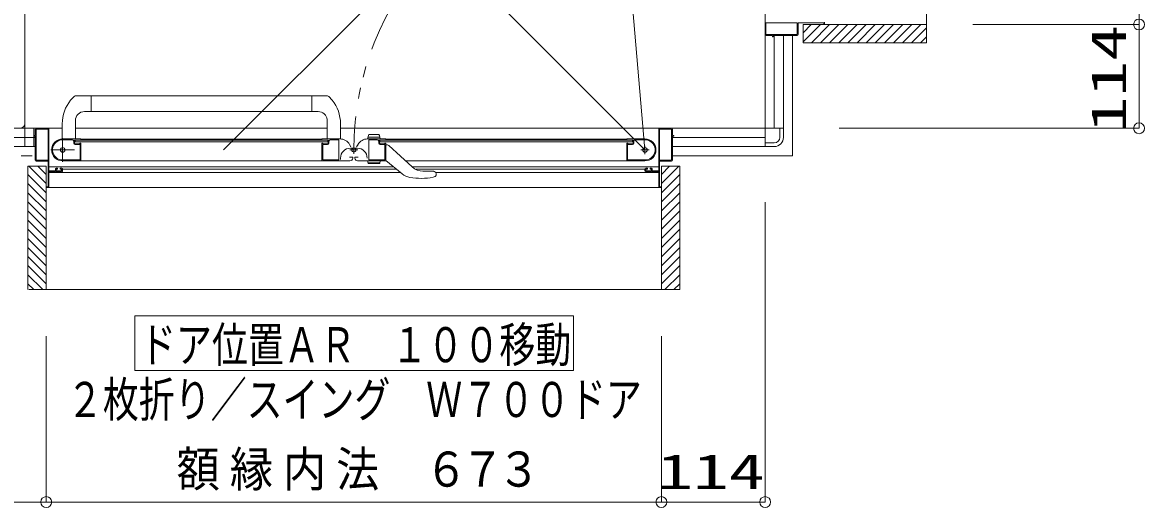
# Model space of a CAD drawing. Units: millimetres on the paper. Extents: x -305 to 305, y -152 to 152.
# Drawn here: x -194.1 to -132.7, y -0.7 to 25.9 of the extents above; entities that cross this region are included whole.
import ezdxf
from ezdxf.enums import TextEntityAlignment as Align

# ---------------------------------------------------------------- set-up
doc = ezdxf.new("R2010")
doc.units = ezdxf.units.MM
doc.linetypes.add('LONG_CHAIN', pattern=[21, 18, -1, 1, -1])
doc.linetypes.add('LONG_DOUBLE_CHAIN', pattern=[21.8, 18, -1, 0.6, -0.6, 0.6, -1])
doc.layers.add('0-0_0', color=7, linetype='Continuous', lineweight=9)
doc.layers.add('0-1_VIEW0001', color=7, linetype='Continuous', lineweight=9)
doc.styles.add('ＭＳ ゴシック', font='')
doc.styles.get('ＭＳ ゴシック').set_extended_font_data('MS Gothic')

# ---------------------------------------------------------------- blocks, each defined once
blk = doc.blocks.new('_ORIGIN')
at = {"layer": '0-0_0'}
blk.add_line((0, 0), (-1, 0), dxfattribs=at)
blk.add_circle((0, 0), 0.5, dxfattribs=at)

msp = doc.modelspace()

# ---------------------------------------------------------------- linework, layer by layer
at = {"layer": '0-1_VIEW0001'}
for p, q in [((-193.934, 76.073), (-193.934, 19.073)), ((-193.934, 74.823), (-193.934, 20.322)), ((-144.609, 65.347), (-144.609, 24.748)), ((-153.434, 45.798), (-153.434, 25.198)), ((-153.434, 19.073), (-153.434, 45.798)), ((-153.389, 25.833), (-153.389, 25.208)), ((-151.694, 25.848), (-153.374, 25.848)), ((-151.679, 25.208), (-151.679, 25.833)), ((-151.634, 25.198), (-151.634, 25.833)), ((-151.619, 25.848), (-150.249, 25.848)), ((-150.234, 25.833), (-150.234, 25.763)), ((-150.184, 25.763), (-150.184, 25.883)), ((-153.374, 25.193), (-151.694, 25.193)), ((-144.609, 25.748), (-151.359, 25.748)), ((-150.41, 25.748), (-151.359, 24.798)), ((-150.91, 25.748), (-151.359, 25.298)), ((-149.91, 25.748), (-150.909, 24.748)), ((-149.41, 25.748), (-150.409, 24.748)), ((-148.91, 25.748), (-149.909, 24.748)), ((-148.409, 25.748), (-149.409, 24.748)), ((-147.91, 25.748), (-148.909, 24.748)), ((-147.409, 25.748), (-148.409, 24.748)), ((-146.909, 25.748), (-147.909, 24.748)), ((-146.409, 25.748), (-147.409, 24.748)), ((-145.909, 25.748), (-146.909, 24.748)), ((-145.414, 25.748), (-146.414, 24.748)), ((-144.92, 25.748), (-145.919, 24.748)), ((-144.609, 25.563), (-145.425, 24.748)), ((-142.069, 25.748), (-132.983, 25.748)), ((-153.384, 25.148), (-153.049, 25.148)), ((-153.034, 25.133), (-153.034, 25.083)), ((-153.024, 25.073), (-153.004, 25.073)), ((-152.994, 25.083), (-152.994, 25.133)), ((-152.979, 25.148), (-151.684, 25.148)), ((-152.934, 20.073), (-152.934, 25.148)), ((-152.434, 25.148), (-152.434, 20.073)), ((-152.434, 20.073), (-152.434, 25.148)), ((-144.609, 25.068), (-144.93, 24.748)), ((-132.984, 20.673), (-132.984, 25.148)), ((-191.423, 21.612), (-191.238, 21.811)), ((-190.309, 21.838), (-191.169, 21.838)), ((-190.309, 21.838), (-177.374, 21.838)), ((-190.309, 20.983), (-190.309, 21.838)), ((-178.235, 20.983), (-178.235, 21.838)), ((-177.122, 21.613), (-177.305, 21.811)), ((-190.309, 20.983), (-190.664, 20.983)), ((-190.309, 20.988), (-178.235, 20.988)), ((-178.235, 20.983), (-177.88, 20.983)), ((-191.884, 20.316), (-191.887, 19.498)), ((-191.164, 20.483), (-191.164, 19.488)), ((-177.385, 20.552), (-177.385, 19.498)), ((-176.66, 20.316), (-176.657, 19.498)), ((-232.884, 20.073), (-193.309, 20.073)), ((-193.434, 19.073), (-193.434, 20.073)), ((-193.434, 19.663), (-193.434, 19.643)), ((-193.374, 19.673), (-193.424, 19.673)), ((-193.359, 20.023), (-193.359, 19.688)), ((-193.314, 20.013), (-193.314, 18.333)), ((-193.311, 20.073), (-191.885, 20.073)), ((-192.674, 20.028), (-193.299, 20.028)), ((-192.659, 18.333), (-192.659, 20.013)), ((-192.609, 17.753), (-192.609, 20.048)), ((-191.159, 20.073), (-177.385, 20.073)), ((-176.659, 20.073), (-158.559, 20.073)), ((-176.659, 20.073), (-152.434, 20.073)), ((-175.184, 19.488), (-175.132, 19.683)), ((-175.059, 19.738), (-174.608, 19.738)), ((-174.484, 19.488), (-174.536, 19.683)), ((-159.259, 17.753), (-159.259, 20.048)), ((-159.209, 18.333), (-159.209, 20.013)), ((-159.194, 20.028), (-158.569, 20.028)), ((-158.554, 20.013), (-158.554, 18.333)), ((-158.509, 20.023), (-158.509, 19.688)), ((-158.494, 19.673), (-158.444, 19.673)), ((-158.434, 19.663), (-158.434, 19.643)), ((-152.834, 20.073), (-152.434, 20.073)), ((-152.634, 20.073), (-152.634, 19.573)), ((-152.434, 20.073), (-152.434, 19.573)), ((-149.394, 20.073), (-132.984, 20.073)), ((-193.359, 19.573), (-233.434, 19.573)), ((-233.434, 19.073), (-193.359, 19.073)), ((-193.359, 19.073), (-233.434, 19.073)), ((-193.424, 19.633), (-193.374, 19.633)), ((-193.359, 19.618), (-193.359, 18.323)), ((-190.874, 19.488), (-191.859, 19.488)), ((-191.329, 19.443), (-191.859, 19.443)), ((-191.254, 19.253), (-191.254, 19.368)), ((-191.209, 19.273), (-191.209, 19.398)), ((-191.184, 19.323), (-191.184, 19.423)), ((-177.359, 19.423), (-191.184, 19.423)), ((-177.359, 19.323), (-191.184, 19.323)), ((-190.919, 19.178), (-191.179, 19.178)), ((-190.934, 19.223), (-191.159, 19.223)), ((-190.909, 18.348), (-190.909, 19.168)), ((-190.888, 19.263), (-190.894, 19.263)), ((-190.881, 19.425), (-190.867, 19.434)), ((-190.867, 19.252), (-190.881, 19.261)), ((-177.684, 19.473), (-190.859, 19.473)), ((-190.859, 19.447), (-190.859, 19.473)), ((-190.859, 18.298), (-190.859, 19.24)), ((-177.684, 19.473), (-177.684, 19.447)), ((-177.684, 18.288), (-177.684, 19.24)), ((-177.677, 19.434), (-177.663, 19.425)), ((-177.663, 19.261), (-177.677, 19.252)), ((-177.669, 19.488), (-176.683, 19.488)), ((-177.649, 19.263), (-177.655, 19.263)), ((-177.634, 19.163), (-177.634, 18.348)), ((-177.369, 19.178), (-177.619, 19.178)), ((-177.384, 19.223), (-177.609, 19.223)), ((-177.359, 19.423), (-177.359, 19.323)), ((-177.334, 19.398), (-177.334, 19.273)), ((-177.294, 19.368), (-177.294, 19.253)), ((-176.769, 19.443), (-177.219, 19.443)), ((-176.754, 18.348), (-176.754, 19.428)), ((-176.088, 19.058), (-176.163, 19.188)), ((-175.78, 19.058), (-175.705, 19.188)), ((-174.199, 19.488), (-175.186, 19.488)), ((-174.51, 19.588), (-175.157, 19.588)), ((-175.114, 18.348), (-175.114, 19.428)), ((-175.099, 19.443), (-174.649, 19.443)), ((-174.574, 19.368), (-174.574, 19.253)), ((-174.534, 19.398), (-174.534, 19.273)), ((-174.509, 19.423), (-160.684, 19.423)), ((-174.509, 19.423), (-174.509, 19.323)), ((-174.509, 19.323), (-160.684, 19.323)), ((-174.499, 19.178), (-174.249, 19.178)), ((-174.484, 19.223), (-174.259, 19.223)), ((-174.234, 19.163), (-174.234, 18.348)), ((-174.219, 19.263), (-174.213, 19.263)), ((-174.192, 19.434), (-174.206, 19.425)), ((-174.206, 19.261), (-174.192, 19.252)), ((-174.184, 19.473), (-161.009, 19.473)), ((-174.184, 19.473), (-174.184, 19.447)), ((-174.184, 19.24), (-174.184, 18.298)), ((-174.184, 19.163), (-174.093, 19.163)), ((-174.022, 19.134), (-172.734, 17.956)), ((-161.009, 19.447), (-161.009, 19.473)), ((-161.009, 18.298), (-161.009, 19.24)), ((-160.988, 19.425), (-161.002, 19.434)), ((-161.002, 19.252), (-160.988, 19.261)), ((-160.994, 19.488), (-160.009, 19.488)), ((-160.98, 19.263), (-160.974, 19.263)), ((-160.959, 18.348), (-160.959, 19.168)), ((-160.949, 19.178), (-160.689, 19.178)), ((-160.934, 19.223), (-160.709, 19.223)), ((-160.684, 19.323), (-160.684, 19.423)), ((-160.659, 19.273), (-160.659, 19.398)), ((-160.614, 19.253), (-160.614, 19.368)), ((-160.539, 19.443), (-160.009, 19.443)), ((-158.509, 19.618), (-158.509, 18.323)), ((-153.434, 19.573), (-158.509, 19.573)), ((-158.509, 19.073), (-153.434, 19.073)), ((-153.434, 19.073), (-158.509, 19.073)), ((-158.444, 19.633), (-158.494, 19.633)), ((-153.434, 19.073), (-153.434, 19.473)), ((-152.934, 19.273), (-153.434, 19.273)), ((-153.434, 19.073), (-152.934, 19.073)), ((-176.664, 18.362), (-176.664, 18.442)), ((-176.019, 18.493), (-176.169, 18.493)), ((-176.124, 18.982), (-175.744, 18.982)), ((-175.994, 18.438), (-175.994, 18.468)), ((-175.874, 18.438), (-175.874, 18.468)), ((-175.849, 18.493), (-175.699, 18.493)), ((-193.759, 11.248), (-193.759, 17.998)), ((-192.76, 17.998), (-193.759, 17.998)), ((-192.759, 17.048), (-193.709, 17.998)), ((-193.309, 18.273), (-192.674, 18.273)), ((-193.299, 18.318), (-192.674, 18.318)), ((-192.759, 17.548), (-193.209, 17.998)), ((-192.759, 11.248), (-192.759, 17.998)), ((-192.659, 18.258), (-192.659, 16.888)), ((-173.764, 17.967), (-192.609, 17.967)), ((-192.259, 17.838), (-192.259, 17.753)), ((-192.214, 17.753), (-192.214, 17.823)), ((-192.154, 17.888), (-192.209, 17.888)), ((-192.199, 17.838), (-192.154, 17.838)), ((-192.139, 17.853), (-192.139, 17.873)), ((-191.989, 17.873), (-191.989, 17.853)), ((-191.909, 17.888), (-191.974, 17.888)), ((-191.974, 17.838), (-191.929, 17.838)), ((-191.933, 18.338), (-190.919, 18.338)), ((-191.914, 17.823), (-191.914, 17.753)), ((-191.86, 18.288), (-177.684, 18.288)), ((-191.859, 17.738), (-191.859, 17.838)), ((-173.594, 17.827), (-191.859, 17.827)), ((-177.715, 18.288), (-176.145, 18.288)), ((-177.624, 18.338), (-176.764, 18.338)), ((-174.154, 18.288), (-175.724, 18.288)), ((-174.51, 18.188), (-175.157, 18.188)), ((-175.117, 18.138), (-174.551, 18.138)), ((-174.244, 18.338), (-175.104, 18.338)), ((-174.484, 18.288), (-174.517, 18.164)), ((-173.289, 17.575), (-174.184, 18.313)), ((-160.009, 18.288), (-173.098, 18.288)), ((-159.259, 17.967), (-172.746, 17.967)), ((-160.009, 17.827), (-172.549, 17.827)), ((-159.936, 18.338), (-160.949, 18.338)), ((-160.009, 17.738), (-160.009, 17.838)), ((-159.959, 17.888), (-159.894, 17.888)), ((-159.954, 17.823), (-159.954, 17.753)), ((-159.894, 17.838), (-159.939, 17.838)), ((-159.879, 17.873), (-159.879, 17.853)), ((-159.729, 17.853), (-159.729, 17.873)), ((-159.714, 17.888), (-159.659, 17.888)), ((-159.669, 17.838), (-159.714, 17.838)), ((-159.654, 17.753), (-159.654, 17.823)), ((-159.609, 17.838), (-159.609, 17.753)), ((-159.209, 18.258), (-159.209, 16.888)), ((-158.569, 18.318), (-159.194, 18.318)), ((-158.559, 18.273), (-159.194, 18.273)), ((-159.109, 11.248), (-159.109, 17.998)), ((-159.109, 17.048), (-158.159, 17.998)), ((-159.109, 17.548), (-158.659, 17.998)), ((-192.759, 16.548), (-193.759, 17.548)), ((-192.609, 16.838), (-192.609, 17.673)), ((-173.38, 17.65), (-192.609, 17.65)), ((-192.274, 17.738), (-192.594, 17.738)), ((-192.594, 17.688), (-191.909, 17.688)), ((-191.929, 17.738), (-192.199, 17.738)), ((-172.151, 17.729), (-171.631, 17.729)), ((-171.598, 17.395), (-171.482, 17.439)), ((-171.448, 17.467), (-171.482, 17.439)), ((-171.47, 17.668), (-171.468, 17.666)), ((-171.448, 17.467), (-171.447, 17.467)), ((-159.259, 17.65), (-171.434, 17.65)), ((-171.434, 17.591), (-171.434, 17.509)), ((-159.274, 17.688), (-159.959, 17.688)), ((-159.939, 17.738), (-159.669, 17.738)), ((-159.594, 17.738), (-159.274, 17.738)), ((-159.259, 16.838), (-159.259, 17.673)), ((-159.109, 16.548), (-158.109, 17.548)), ((-192.759, 16.048), (-193.759, 17.048)), ((-192.674, 16.873), (-192.744, 16.873)), ((-192.744, 16.823), (-192.624, 16.823)), ((-159.259, 16.823), (-192.609, 16.823)), ((-159.124, 16.823), (-159.244, 16.823)), ((-159.194, 16.873), (-159.124, 16.873)), ((-159.109, 16.048), (-158.109, 17.048)), ((-192.759, 15.548), (-193.759, 16.548)), ((-192.759, 15.048), (-193.759, 16.048)), ((-159.109, 15.548), (-158.109, 16.548)), ((-159.109, 15.048), (-158.109, 16.048)), ((-153.434, 16.033), (-153.434, -0.375)), ((-192.759, 14.548), (-193.759, 15.548)), ((-159.109, 14.548), (-158.109, 15.548)), ((-192.759, 14.048), (-193.759, 15.048)), ((-159.109, 14.048), (-158.109, 15.048)), ((-192.759, 13.548), (-193.759, 14.548)), ((-159.109, 13.548), (-158.109, 14.548)), ((-192.759, 13.048), (-193.759, 14.048)), ((-192.759, 12.548), (-193.759, 13.548)), ((-159.109, 13.048), (-158.109, 14.048)), ((-159.109, 12.548), (-158.109, 13.548)), ((-192.759, 12.053), (-193.759, 13.053)), ((-159.109, 12.053), (-158.109, 13.053)), ((-192.759, 11.558), (-193.759, 12.558)), ((-159.109, 11.558), (-158.109, 12.558)), ((-192.944, 11.248), (-193.759, 12.063)), ((-158.925, 11.248), (-158.109, 12.063)), ((-193.439, 11.248), (-193.759, 11.568)), ((-193.708, 11.248), (-158.109, 11.248)), ((-158.43, 11.248), (-158.109, 11.568)), ((-187.909, 6.817), (-187.909, 9.817)), ((-187.909, 9.817), (-163.909, 9.817)), ((-163.909, 6.817), (-163.909, 9.817)), ((-192.759, 8.708), (-192.759, -0.375)), ((-192.759, 8.708), (-192.759, -0.375)), ((-159.109, 8.708), (-159.109, -0.375)), ((-159.109, 8.708), (-159.109, -0.375)), ((-187.909, 6.817), (-163.909, 6.817)), ((-232.834, -0.375), (-193.359, -0.375)), ((-192.159, -0.375), (-159.709, -0.375)), ((-158.509, -0.375), (-154.034, -0.375))]:
    msp.add_line(p, q, dxfattribs=at)
at = {"layer": '0-1_VIEW0001', "linetype": 'LONG_DOUBLE_CHAIN'}
for p, q in [((-161.397, 34.752), (-160.009, 18.888)), ((-183.056, 18.888), (-172.296, 29.648)), ((-160.009, 18.888), (-170.77, 29.648)), ((-151.934, 25.148), (-151.934, 18.573)), ((-234.934, 18.573), (-193.359, 18.573)), ((-158.509, 18.573), (-151.934, 18.573))]:
    msp.add_line(p, q, dxfattribs=at)
at = {"layer": '0-1_VIEW0001', "color": 5}
for p, q in [((-151.359, 25.748), (-144.609, 25.748)), ((-159.109, 17.998), (-159.109, 11.248))]:
    msp.add_line(p, q, dxfattribs=at)
at = {"layer": '0-1_VIEW0001', "linetype": 'LONG_CHAIN'}
for p, q in [((-191.859, 19.538), (-191.859, 18.238)), ((-175.934, 18.676), (-175.934, 19.067)), ((-160.009, 18.658), (-160.009, 19.118)), ((-191.209, 18.888), (-192.509, 18.888)), ((-176.147, 18.888), (-175.722, 18.888)), ((-159.779, 18.888), (-160.239, 18.888))]:
    msp.add_line(p, q, dxfattribs=at)
at = {"layer": '0-1_VIEW0001'}
for points in [[(-144.609, 24.748), (-151.359, 24.748), (-151.359, 25.749)], [(-174.484, 18.288), (-175.184, 18.288), (-175.15, 18.164)], [(-158.109, 11.248), (-158.109, 17.998), (-159.11, 17.998)], [(-171.57, 17.721), (-171.574, 17.722), (-171.578, 17.723), (-171.582, 17.724), (-171.587, 17.725), (-171.591, 17.726), (-171.595, 17.726), (-171.6, 17.727), (-171.604, 17.727), (-171.608, 17.728), (-171.613, 17.728), (-171.615, 17.729), (-171.617, 17.729), (-171.619, 17.729), (-171.621, 17.729), (-171.623, 17.729), (-171.626, 17.729), (-171.628, 17.729), (-171.63, 17.729), (-171.632, 17.729), (-171.634, 17.729)], [(-171.47, 17.668), (-171.471, 17.669), (-171.472, 17.67), (-171.473, 17.67), (-171.474, 17.671), (-171.475, 17.672), (-171.477, 17.673), (-171.478, 17.675), (-171.479, 17.676), (-171.481, 17.677), (-171.482, 17.678), (-171.484, 17.679), (-171.485, 17.68), (-171.486, 17.681), (-171.488, 17.682), (-171.489, 17.683), (-171.491, 17.684), (-171.492, 17.685), (-171.494, 17.686), (-171.496, 17.687), (-171.499, 17.689), (-171.502, 17.691), (-171.505, 17.693), (-171.508, 17.695), (-171.512, 17.697), (-171.515, 17.699), (-171.519, 17.701), (-171.523, 17.703), (-171.526, 17.705), (-171.53, 17.707), (-171.534, 17.708), (-171.538, 17.71), (-171.541, 17.712), (-171.545, 17.713), (-171.549, 17.714), (-171.553, 17.716), (-171.557, 17.717), (-171.562, 17.719), (-171.566, 17.72), (-171.57, 17.721)], [(-171.434, 17.509), (-171.434, 17.507), (-171.435, 17.505), (-171.435, 17.503), (-171.435, 17.5), (-171.436, 17.498), (-171.436, 17.496), (-171.436, 17.494), (-171.437, 17.491), (-171.437, 17.489), (-171.438, 17.487), (-171.438, 17.485), (-171.439, 17.483), (-171.44, 17.48), (-171.44, 17.478), (-171.441, 17.476), (-171.442, 17.474), (-171.443, 17.472), (-171.445, 17.47), (-171.446, 17.468), (-171.447, 17.467)]]:
    msp.add_lwpolyline(points, dxfattribs=at)
for centre, radius in [((-191.859, 18.888), 0.125), ((-175.934, 18.888), 0.113), ((-160.009, 18.888), 0.125)]:
    msp.add_circle(centre, radius, dxfattribs=at)
at = {"layer": '0-1_VIEW0001', "linetype": 'LONG_DOUBLE_CHAIN'}
msp.add_arc((-160.009, 18.888), 15.925, 95, 180, dxfattribs=at)
at = {"layer": '0-1_VIEW0001'}
for centre, radius, start, end in [((-153.374, 25.833), 0.015, 90, 180), ((-151.694, 25.833), 0.015, 0, 90), ((-151.619, 25.833), 0.015, 90, 180), ((-150.249, 25.833), 0.015, 0, 90), ((-153.384, 25.198), 0.05, 180, 270), ((-153.374, 25.208), 0.015, 180, 270), ((-151.694, 25.208), 0.015, 270, 0), ((-151.684, 25.198), 0.05, 270, 0), ((-150.219, 25.763), 0.015, 180, 270), ((-150.199, 25.763), 0.015, 270, 0), ((-153.049, 25.133), 0.015, 0, 90), ((-153.024, 25.083), 0.01, 180, 270), ((-153.004, 25.083), 0.01, 270, 0), ((-152.979, 25.133), 0.015, 90, 180), ((-189.814, 20.308), 2.07, 140.97582, 179.8), ((-191.169, 21.738), 0.1, 90, 133.47243), ((-177.374, 21.738), 0.1, 46.52757, 90), ((-178.729, 20.308), 2.07, 0.2, 39.05814), ((-190.664, 20.483), 0.5, 90, 180), ((-177.88, 20.483), 0.5, 7.95562, 90), ((-194.184, 20.322), 0.25, 270, 0), ((-193.424, 19.663), 0.01, 90, 180), ((-193.424, 19.643), 0.01, 180, 270), ((-193.374, 19.688), 0.015, 270, 0), ((-193.309, 20.023), 0.05, 90, 180), ((-193.299, 20.013), 0.015, 90, 180), ((-192.674, 20.013), 0.015, 0, 90), ((-192.634, 20.048), 0.025, 0, 90), ((-175.059, 19.663), 0.075, 90, 165), ((-174.608, 19.663), 0.075, 15, 90), ((-159.234, 20.048), 0.025, 90, 180), ((-159.194, 20.013), 0.015, 90, 180), ((-158.569, 20.013), 0.015, 0, 90), ((-158.559, 20.023), 0.05, 0, 90), ((-158.494, 19.688), 0.015, 180, 270), ((-158.444, 19.663), 0.01, 0, 90), ((-158.444, 19.643), 0.01, 270, 0), ((-193.374, 19.618), 0.015, 0, 90), ((-191.859, 18.888), 0.6, 90, 270), ((-191.859, 18.888), 0.555, 90, 262.23293), ((-191.329, 19.368), 0.075, 0, 90), ((-191.179, 19.253), 0.075, 180, 270), ((-191.184, 19.398), 0.025, 90, 180), ((-191.159, 19.273), 0.05, 180, 270), ((-190.934, 19.248), 0.025, 270, 0), ((-190.919, 19.168), 0.01, 0, 90), ((-190.894, 19.248), 0.015, 90, 180), ((-190.888, 19.438), 0.015, 270, 300.96376), ((-190.888, 19.248), 0.015, 59.03624, 90), ((-190.874, 19.473), 0.015, 0, 90), ((-190.874, 19.447), 0.015, 300.96376, 0), ((-190.874, 19.24), 0.015, 0, 59.03624), ((-177.669, 19.473), 0.015, 90, 180), ((-177.669, 19.447), 0.015, 180, 239.03624), ((-177.669, 19.24), 0.015, 120.96376, 180), ((-177.655, 19.438), 0.015, 239.03624, 270), ((-177.655, 19.248), 0.015, 90, 120.96376), ((-177.649, 19.248), 0.015, 0, 90), ((-177.609, 19.248), 0.025, 180, 270), ((-177.619, 19.163), 0.015, 90, 180), ((-177.384, 19.273), 0.05, 270, 0), ((-177.369, 19.253), 0.075, 270, 0), ((-177.359, 19.398), 0.025, 0, 90), ((-177.219, 19.368), 0.075, 90, 180), ((-176.769, 19.428), 0.015, 0, 90), ((-176.683, 18.888), 0.6, 30, 90), ((-175.186, 18.888), 0.6, 90, 150), ((-175.099, 19.428), 0.015, 90, 180), ((-174.649, 19.368), 0.075, 0, 90), ((-174.499, 19.253), 0.075, 180, 270), ((-174.509, 19.398), 0.025, 90, 180), ((-174.484, 19.273), 0.05, 180, 270), ((-174.259, 19.248), 0.025, 270, 0), ((-174.249, 19.163), 0.015, 0, 90), ((-174.219, 19.248), 0.015, 90, 180), ((-174.213, 19.438), 0.015, 270, 300.96376), ((-174.213, 19.248), 0.015, 59.03624, 90), ((-174.199, 19.473), 0.015, 0, 90), ((-174.199, 19.447), 0.015, 300.96376, 0), ((-174.199, 19.24), 0.015, 0, 59.03624), ((-174.093, 19.063), 0.1, 47.56377, 90), ((-160.994, 19.473), 0.015, 90, 180), ((-160.994, 19.447), 0.015, 180, 239.03624), ((-160.994, 19.24), 0.015, 120.96376, 180), ((-160.98, 19.438), 0.015, 239.03624, 270), ((-160.98, 19.248), 0.015, 90, 120.96376), ((-160.974, 19.248), 0.015, 0, 90), ((-160.934, 19.248), 0.025, 180, 270), ((-160.949, 19.168), 0.01, 90, 180), ((-160.709, 19.273), 0.05, 270, 0), ((-160.689, 19.253), 0.075, 270, 0), ((-160.684, 19.398), 0.025, 0, 90), ((-160.539, 19.368), 0.075, 90, 180), ((-160.009, 18.888), 0.6, 270, 90), ((-160.009, 18.888), 0.555, 277.76707, 90), ((-158.494, 19.618), 0.015, 90, 180), ((-152.934, 19.573), 0.5, 270, 0), ((-152.934, 19.573), 0.3, 270, 0), ((-176.124, 18.442), 0.54, 90, 180), ((-176.144, 18.438), 0.15, 270, 0), ((-176.019, 18.468), 0.025, 0, 90), ((-175.849, 18.468), 0.025, 90, 180), ((-175.724, 18.438), 0.15, 180, 270), ((-175.744, 18.442), 0.54, 0, 90), ((-193.309, 18.323), 0.05, 180, 270), ((-193.299, 18.333), 0.015, 180, 270), ((-192.674, 18.333), 0.015, 270, 0), ((-192.674, 18.258), 0.015, 0, 90), ((-192.209, 17.838), 0.05, 90, 180), ((-192.199, 17.823), 0.015, 90, 180), ((-192.154, 17.873), 0.015, 0, 90), ((-192.154, 17.853), 0.015, 270, 0), ((-191.974, 17.873), 0.015, 90, 180), ((-191.974, 17.853), 0.015, 180, 270), ((-191.933, 18.348), 0.01, 262.23293, 270), ((-191.929, 17.823), 0.015, 0, 90), ((-191.909, 17.838), 0.05, 0, 90), ((-190.919, 18.348), 0.01, 270, 0), ((-190.869, 18.298), 0.01, 270, 0), ((-177.674, 18.298), 0.01, 180, 270), ((-177.624, 18.348), 0.01, 180, 270), ((-176.764, 18.348), 0.01, 270, 0), ((-175.117, 18.173), 0.035, 195, 270), ((-175.104, 18.348), 0.01, 180, 270), ((-174.551, 18.173), 0.035, 270, 345), ((-174.244, 18.348), 0.01, 270, 0), ((-174.194, 18.298), 0.01, 270, 0), ((-172.151, 18.594), 0.865, 227.56377, 270), ((-160.999, 18.298), 0.01, 180, 270), ((-160.949, 18.348), 0.01, 180, 270), ((-160.109, 18.303), 0.015, 267.30646, 270), ((-159.959, 17.838), 0.05, 90, 180), ((-159.939, 17.823), 0.015, 90, 180), ((-159.936, 18.348), 0.01, 270, 277.76707), ((-159.894, 17.873), 0.015, 0, 90), ((-159.894, 17.853), 0.015, 270, 0), ((-159.714, 17.873), 0.015, 90, 180), ((-159.714, 17.853), 0.015, 180, 270), ((-159.669, 17.823), 0.015, 0, 90), ((-159.659, 17.838), 0.05, 0, 90), ((-159.194, 18.333), 0.015, 180, 270), ((-159.194, 18.258), 0.015, 90, 180), ((-158.569, 18.333), 0.015, 270, 0), ((-158.559, 18.323), 0.05, 270, 0), ((-192.594, 17.753), 0.015, 180, 270), ((-192.594, 17.673), 0.015, 90, 180), ((-192.274, 17.753), 0.015, 270, 0), ((-192.199, 17.753), 0.015, 180, 270), ((-191.929, 17.753), 0.015, 270, 0), ((-191.909, 17.738), 0.05, 270, 0), ((-172.716, 18.269), 0.9, 230.5, 260.71156), ((-172.269, 21.003), 3.67, 260.71156, 280.5453), ((-171.534, 17.591), 0.1, 0, 48.18969), ((-159.959, 17.738), 0.05, 180, 270), ((-159.939, 17.753), 0.015, 180, 270), ((-159.669, 17.753), 0.015, 270, 0), ((-159.594, 17.753), 0.015, 180, 270), ((-159.274, 17.753), 0.015, 270, 0), ((-159.274, 17.673), 0.015, 0, 90), ((-192.744, 16.858), 0.015, 90, 180), ((-192.744, 16.838), 0.015, 180, 270), ((-192.674, 16.888), 0.015, 270, 0), ((-192.624, 16.838), 0.015, 270, 0), ((-159.244, 16.838), 0.015, 180, 270), ((-159.194, 16.888), 0.015, 180, 270), ((-159.124, 16.858), 0.015, 0, 90), ((-159.124, 16.838), 0.015, 270, 0)]:
    msp.add_arc(centre, radius, start, end, dxfattribs=at)

# ---------------------------------------------------------------- block references
at = {"layer": '0-1_VIEW0001', "xscale": 0.6, "yscale": 0.6}
for p, rotation in [((-132.984, 25.748), 90), ((-132.983, 25.748), 270), ((-132.984, 20.073), 270), ((-192.759, -0.375), 180), ((-159.109, -0.375), 180)]:
    msp.add_blockref('_ORIGIN', p, dxfattribs=dict(at, rotation=rotation))
for p in [(-192.759, -0.375), (-159.109, -0.375), (-153.434, -0.375)]:
    msp.add_blockref('_ORIGIN', p, dxfattribs=at)

# ---------------------------------------------------------------- texts
at = {"layer": '0-1_VIEW0001', "style": 'ＭＳ ゴシック', "width": 1.5}
msp.add_text('114', height=1.921, rotation=90, dxfattribs=at).set_placement((-133.114, 19.84), align=Align.BOTTOM_LEFT)
at = {"layer": '0-1_VIEW0001', "style": 'ＭＳ ゴシック'}
for s, width, p in [('ドア位置ＡＲ\u3000１００移動', 0.75, (-187.623, 6.698)), ('２枚折り／スイング\u3000Ｗ７００ドア', 0.75, (-191.623, 3.7)), ('額', 0.9, (-185.623, -0.109)), ('縁', 0.9, (-182.715, -0.109)), ('内', 0.9, (-179.807, -0.109)), ('法', 0.9, (-176.899, -0.109)), ('６', 0.9, (-172.059, -0.109)), ('７', 0.9, (-170.071, -0.109)), ('３', 0.9, (-168.083, -0.109)), ('114', 1.5, (-159.343, -0.245))]:
    msp.add_text(s, height=1.921, dxfattribs=dict(at, width=width)).set_placement(p, align=Align.BOTTOM_LEFT)

doc.saveas('drawing.dxf')
